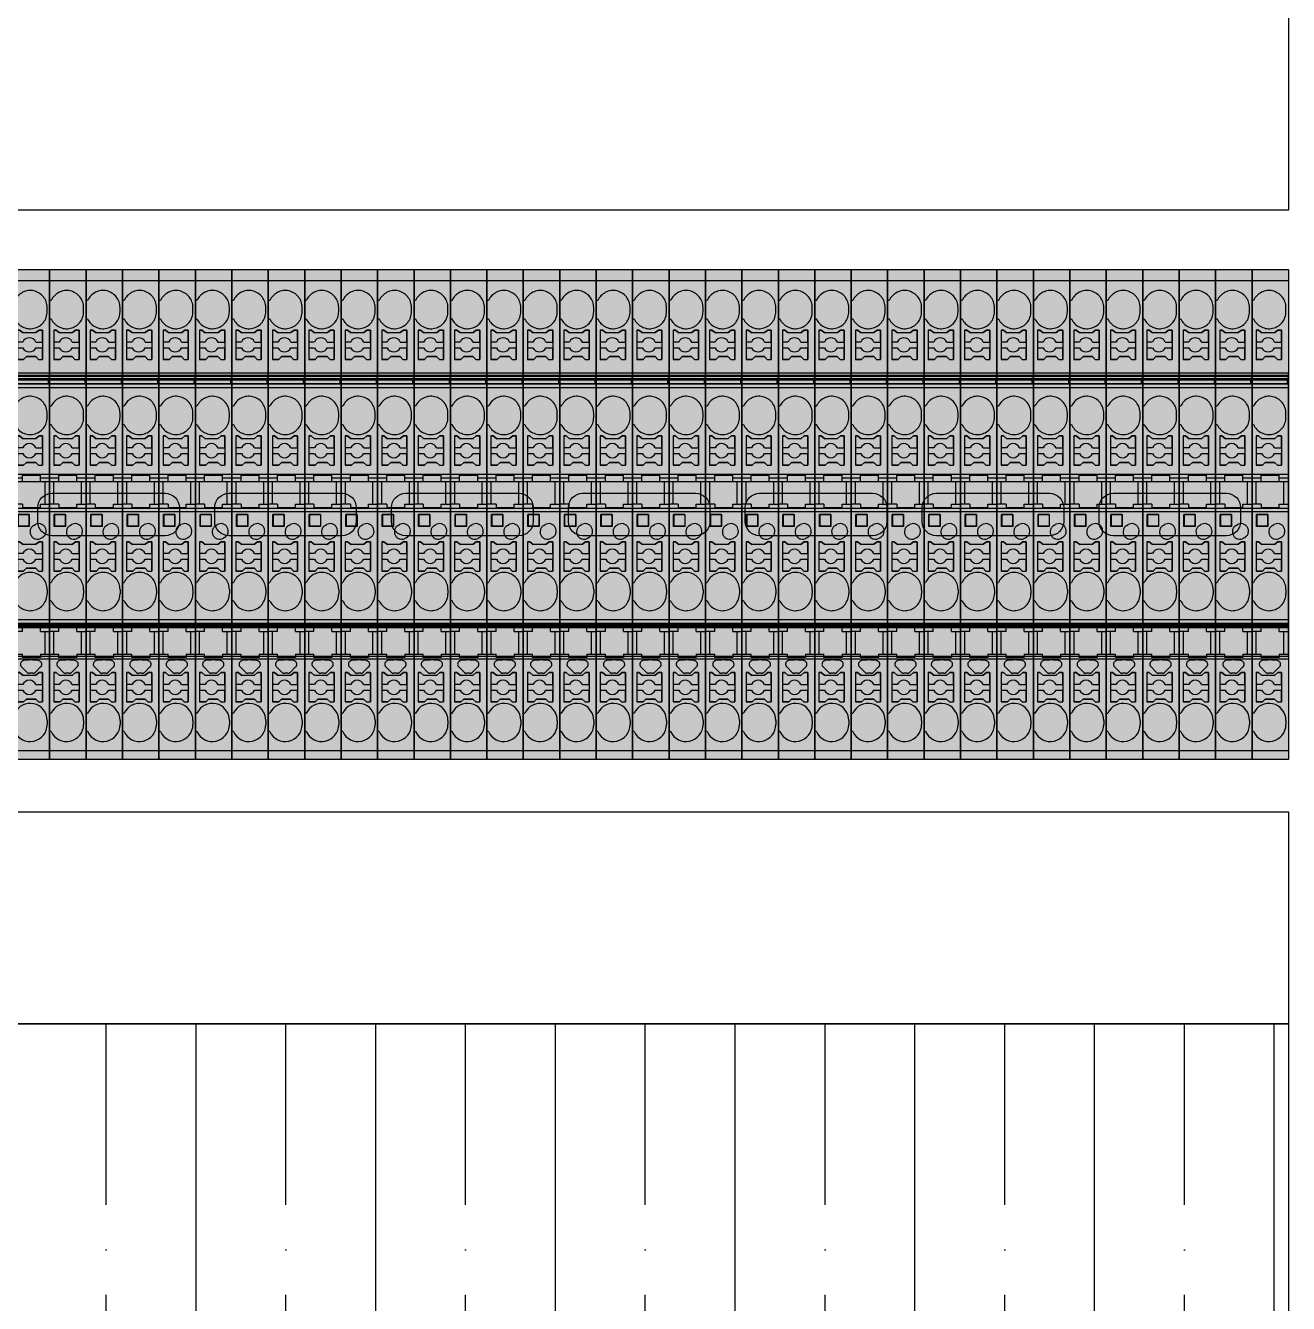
# Model space of a CAD drawing. Header units: millimetres. Extents: x -174 to 283928, y 1291 to 21053.
# Drawn here: x 10923.3 to 11101.9, y 20429.7 to 20610.3 of the extents above; entities that cross this region are included whole.
import ezdxf

# ---------------------------------------------------------------- set-up
doc = ezdxf.new("R2010")
doc.units = ezdxf.units.MM

# ---------------------------------------------------------------- blocks, each defined once
blk = doc.blocks.new('*U203')
at = {"ltscale": 2}
blk.add_lwpolyline([(0, 20), (0, -20), (840, -20), (840, 20), (0, 20)], dxfattribs=at)
for points in [[(665.23, 3), (681.23, 3, -0.414214), (683.23, 1), (683.23, -1, -0.414214), (681.23, -3), (665.23, -3, -0.414214), (663.23, -1), (663.23, 1, -0.414214)], [(690.23, 3), (706.23, 3, -0.414214), (708.23, 1), (708.23, -1, -0.414214), (706.23, -3), (690.23, -3, -0.414214), (688.23, -1), (688.23, 1, -0.414214)], [(715.23, 3), (731.23, 3, -0.414214), (733.23, 1), (733.23, -1, -0.414214), (731.23, -3), (715.23, -3, -0.414214), (713.23, -1), (713.23, 1, -0.414214)], [(740.23, 3), (756.23, 3, -0.414214), (758.23, 1), (758.23, -1, -0.414214), (756.23, -3), (740.23, -3, -0.414214), (738.23, -1), (738.23, 1, -0.414214)], [(765.23, 3), (781.23, 3, -0.414214), (783.23, 1), (783.23, -1, -0.414214), (781.23, -3), (765.23, -3, -0.414214), (763.23, -1), (763.23, 1, -0.414214)], [(790.23, 3), (806.23, 3, -0.414214), (808.23, 1), (808.23, -1, -0.414214), (806.23, -3), (790.23, -3, -0.414214), (788.23, -1), (788.23, 1, -0.414214)], [(815.23, 3), (831.23, 3, -0.414214), (833.23, 1), (833.23, -1, -0.414214), (831.23, -3), (815.23, -3, -0.414214), (813.23, -1), (813.23, 1, -0.414214)]]:
    blk.add_lwpolyline(points, format="xyb", close=True, dxfattribs=at)
blk = doc.blocks.new('*U197')
blk.add_wipeout([(0, 30), (840, 30), (840, -30), (0, -30)])
at = {"true_color": 0x2776bb}
h = blk.add_hatch(dxfattribs=at)
h.set_pattern_fill('ANSI35', color=152, scale=4, angle=45)
h.set_pattern_definition([(90, (-6146.77, 1406.27), (-25.4, 0), []), (90, (-6134.07, 1418.97), (-25.4, 0), [31.75, -6.35, 0, -6.35])])
h.paths.add_polyline_path([(840, -30), (840, 30), (0, 30), (0, -30)])
blk.add_lwpolyline([(0, 30), (840, 30), (840, -30), (0, -30), (0, 30)])
blk = doc.blocks.new('VPRTT-2.5-GY')
at = {"true_color": 0xc7c8ca}
h = blk.add_hatch(color=9, dxfattribs=at)
h.dxf.hatch_style = 1
h.paths.add_polyline_path([(5.15, 34.62), (0, 34.62), (0, -34.62), (5.15, -34.62)])
at = {"true_color": 0xcd6928}
h = blk.add_hatch(color=32, dxfattribs=at)
h.dxf.hatch_style = 1
h.paths.add_polyline_path([(4.15, 26.06), (3.65, 26.06), (3.21, 25.71), (3.15, 25.66), (1.4, 25.66), (0.9, 26.06), (0.58, 26.06), (0.58, 21.91), (1.47, 21.91), (1.87, 22.31), (3.18, 22.31), (3.58, 21.91), (4.15, 21.91), (4.15, 23.58), (4.15, 24.38)])
h = blk.add_hatch(color=32, dxfattribs=at)
h.dxf.hatch_style = 1
h.paths.add_polyline_path([(4.15, 11.11), (3.65, 11.11), (3.21, 10.76), (3.15, 10.71), (1.4, 10.71), (0.9, 11.11), (0.58, 11.11), (0.58, 6.96), (1.47, 6.96), (1.87, 7.36), (3.18, 7.36), (3.58, 6.96), (4.15, 6.96), (4.15, 8.63), (4.15, 9.43)])
h = blk.add_hatch(color=32, dxfattribs=at)
h.dxf.hatch_style = 1
h.paths.add_polyline_path([(4.15, -3.84), (3.65, -3.84), (3.21, -4.19), (3.15, -4.24), (1.4, -4.24), (0.9, -3.84), (0.58, -3.84), (0.58, -7.99), (1.47, -7.99), (1.87, -7.59), (3.18, -7.59), (3.58, -7.99), (4.15, -7.99), (4.15, -6.32), (4.15, -5.52)])
h = blk.add_hatch(color=32, dxfattribs=at)
h.dxf.hatch_style = 1
h.paths.add_polyline_path([(4.15, -22.34), (3.65, -22.34), (3.21, -22.69), (3.15, -22.74), (1.4, -22.74), (0.9, -22.34), (0.58, -22.34), (0.58, -26.49), (1.47, -26.49), (1.87, -26.09), (3.18, -26.09), (3.58, -26.49), (4.15, -26.49), (4.15, -24.82), (4.15, -24.02)])
at = {"color": 7, "linetype": 'Continuous', "lineweight": 25}
for p, q in [((0, 33.09), (5.15, 33.09)), ((0, 30.26), (0, 33.09)), ((5.15, 33.09), (5.15, 19.66)), ((0.22, 30.26), (0, 30.26)), ((0, 27.66), (0, 30.26)), ((4.8, 28.66), (4.8, 29.26)), ((0, 27.66), (0.22, 27.66)), ((0, 19.66), (0, 27.66)), ((0.58, 26.06), (0.58, 21.91)), ((0.58, 26.06), (0.9, 26.06)), ((0.9, 26.06), (1.4, 25.66)), ((3.15, 25.66), (1.4, 25.66)), ((3.15, 25.66), (3.21, 25.71)), ((3.21, 25.71), (3.65, 26.06)), ((3.65, 26.06), (4.15, 26.06)), ((4.15, 26.06), (4.15, 24.38)), ((1.36, 24.38), (0.58, 24.38)), ((0.58, 23.58), (1.36, 23.58)), ((3.19, 24.38), (4.15, 24.38)), ((3.19, 23.58), (4.15, 23.58)), ((4.15, 24.38), (4.15, 23.58)), ((4.15, 23.58), (4.15, 21.91)), ((1.47, 21.91), (0.58, 21.91)), ((1.87, 22.31), (1.47, 21.91)), ((3.18, 22.31), (1.87, 22.31)), ((3.58, 21.91), (3.18, 22.31)), ((5.15, 19.66), (0, 19.66)), ((0, 19.53), (5.15, 19.53)), ((0, 19.53), (0, 19.24)), ((0, 19.24), (4.95, 19.24)), ((0, 19.11), (4.95, 19.11)), ((0, 19.1), (0, 19.11)), ((0, 19.1), (4.95, 19.1)), ((0, 19.02), (4.95, 19.02)), ((0, 18.56), (0, 19.02)), ((5.15, 18.48), (0, 18.48)), ((0, 18.47), (5.15, 18.47)), ((5.15, 18.44), (0, 18.44)), ((5.15, 19.24), (4.95, 19.24)), ((5.15, 19.13), (4.95, 19.13)), ((4.95, 19.13), (4.95, 18.48)), ((5.15, 19.3), (5.15, 19.53)), ((5.15, 19.3), (5.15, 19.24)), ((5.15, 19.13), (5.15, 18.51)), ((0, 17.94), (5.15, 17.94)), ((0, 15.31), (0, 17.94)), ((5.15, 17.94), (5.15, 5.66)), ((0.22, 15.31), (0, 15.31)), ((0, 12.71), (0, 15.31)), ((0, 5.66), (0, 12.71)), ((0, 12.71), (0.22, 12.71)), ((4.8, 13.71), (4.8, 14.31)), ((0.58, 11.11), (0.58, 6.96)), ((0.58, 11.11), (0.9, 11.11)), ((0.9, 11.11), (1.4, 10.71)), ((3.21, 10.76), (3.65, 11.11)), ((3.65, 11.11), (4.15, 11.11)), ((4.15, 11.11), (4.15, 9.43)), ((1.36, 9.43), (0.58, 9.43)), ((3.15, 10.71), (1.4, 10.71)), ((3.15, 10.71), (3.21, 10.76)), ((3.19, 9.43), (4.15, 9.43)), ((4.15, 9.43), (4.15, 8.63)), ((0.58, 8.63), (1.36, 8.63)), ((1.87, 7.36), (1.47, 6.96)), ((3.18, 7.36), (1.87, 7.36)), ((3.58, 6.96), (3.18, 7.36)), ((3.19, 8.63), (4.15, 8.63)), ((4.15, 8.63), (4.15, 6.96)), ((5.15, 5.66), (0, 5.66)), ((1.47, 6.96), (0.58, 6.96)), ((1.3, 5.58), (3.85, 5.58)), ((0, 5.2), (1.3, 5.2)), ((0, 4.66), (0, 5.2)), ((0, 4.66), (1.3, 4.66)), ((0, 1.46), (0, 4.66)), ((0.55, 4.66), (0.55, 1.46)), ((1.3, 4.66), (1.3, 5.2)), ((1.3, 4.66), (3.85, 4.66)), ((3.85, 5.2), (5.15, 5.2)), ((3.85, 4.66), (3.85, 5.2)), ((3.85, 4.66), (5.15, 4.66)), ((4.5, 1.46), (4.5, 4.66)), ((5.15, 5.2), (5.15, 4.66)), ((5.15, 4.66), (5.15, 1.46)), ((1.3, 1.46), (0, 1.46)), ((0, 0.87), (0, 1.46)), ((5.15, 0.87), (0, 0.87)), ((0, 0.41), (5.15, 0.41)), ((0, -9.59), (0, 0.41)), ((2.25, 0.01), (0.65, 0.01)), ((0.65, -1.68), (0.65, 0.01)), ((0.69, -0.04), (0.65, 0.01)), ((1.3, 1.46), (1.3, 0.99)), ((1.3, 0.99), (3.85, 0.99)), ((2.25, 0.01), (2.21, -0.04)), ((2.25, 0.01), (2.25, -1.68)), ((3.85, 0.99), (3.85, 1.46)), ((3.85, 1.46), (5.15, 1.46)), ((5.15, 1.46), (5.15, 0.87)), ((5.15, 0.41), (5.15, -14.89)), ((0.69, -1.64), (0.65, -1.68)), ((2.25, -1.68), (0.65, -1.68)), ((2.21, -0.04), (0.69, -0.04)), ((0.69, -0.04), (0.69, -1.64)), ((2.21, -1.64), (0.69, -1.64)), ((2.21, -0.04), (2.21, -1.64)), ((2.25, -1.68), (2.21, -1.64)), ((2.9, -1.53), (3.08, -1.43)), ((4.13, -3.25), (3.95, -3.35)), ((0.58, -3.84), (0.58, -7.99)), ((0.58, -3.84), (0.9, -3.84)), ((0.9, -3.84), (1.4, -4.24)), ((3.15, -4.24), (1.4, -4.24)), ((3.15, -4.24), (3.21, -4.19)), ((3.21, -4.19), (3.65, -3.84)), ((3.65, -3.84), (4.15, -3.84)), ((4.15, -3.84), (4.15, -5.52)), ((1.36, -5.52), (0.58, -5.52)), ((0.58, -6.32), (1.36, -6.32)), ((3.19, -5.52), (4.15, -5.52)), ((3.19, -6.32), (4.15, -6.32)), ((4.15, -5.52), (4.15, -6.32)), ((4.15, -6.32), (4.15, -7.99)), ((1.47, -7.99), (0.58, -7.99)), ((1.87, -7.59), (1.47, -7.99)), ((3.18, -7.59), (1.87, -7.59)), ((3.58, -7.99), (3.18, -7.59)), ((0, -9.59), (0.22, -9.59)), ((0, -12.19), (0, -9.59)), ((4.8, -10.59), (4.8, -11.19)), ((0.22, -12.19), (0, -12.19)), ((0, -14.89), (0, -12.19)), ((5.15, -14.89), (0, -14.89)), ((0, -15.39), (5.15, -15.39)), ((5.15, -15.42), (0, -15.42)), ((0, -15.44), (5.15, -15.44)), ((5.15, -15.44), (0, -15.44)), ((0, -15.53), (4.95, -15.53)), ((4.95, -15.62), (0, -15.62)), ((0, -15.63), (0, -15.62)), ((4.95, -15.63), (0, -15.63)), ((4.95, -15.76), (0, -15.77)), ((0, -15.77), (0, -15.87)), ((5.15, -15.87), (0, -15.87)), ((0, -15.99), (5.15, -15.99)), ((0, -16.54), (0, -15.99)), ((1.3, -16.54), (1.3, -15.99)), ((3.85, -16.54), (3.85, -15.99)), ((4.95, -15.44), (4.95, -15.66)), ((5.15, -15.66), (4.95, -15.66)), ((5.15, -15.76), (4.95, -15.76)), ((5.15, -15.48), (5.15, -15.66)), ((5.15, -15.76), (5.15, -15.83)), ((5.15, -15.87), (5.15, -15.83)), ((5.15, -15.99), (5.15, -16.54)), ((1.3, -16.54), (0, -16.54)), ((0, -19.74), (0, -16.54)), ((0.55, -16.54), (0.55, -19.74)), ((3.85, -16.54), (5.15, -16.54)), ((4.5, -19.74), (4.5, -16.54)), ((5.15, -16.54), (5.15, -19.74)), ((0, -19.74), (1.3, -19.74)), ((0, -20.41), (0, -19.74)), ((1.3, -20.21), (1.3, -19.74)), ((3.85, -19.74), (5.15, -19.74)), ((3.85, -19.74), (3.85, -20.21)), ((5.15, -19.74), (5.15, -20.41)), ((0, -20.41), (5.15, -20.41)), ((0, -28.09), (0, -20.41)), ((1.92, -22.3), (1.18, -21.55)), ((3.85, -20.21), (1.3, -20.21)), ((3.87, -21.55), (3.13, -22.3)), ((5.15, -20.41), (5.15, -33.39)), ((0.58, -22.34), (0.58, -26.49)), ((0.58, -22.34), (0.9, -22.34)), ((0.9, -22.34), (1.4, -22.74)), ((3.15, -22.74), (1.4, -22.74)), ((2.78, -22.44), (2.27, -22.44)), ((3.15, -22.74), (3.21, -22.69)), ((3.21, -22.69), (3.65, -22.34)), ((3.65, -22.34), (4.15, -22.34)), ((4.15, -22.34), (4.15, -24.02)), ((1.36, -24.02), (0.58, -24.02)), ((0.58, -24.82), (1.36, -24.82)), ((3.19, -24.02), (4.15, -24.02)), ((3.19, -24.82), (4.15, -24.82)), ((4.15, -24.02), (4.15, -24.82)), ((4.15, -24.82), (4.15, -26.49)), ((1.47, -26.49), (0.58, -26.49)), ((1.87, -26.09), (1.47, -26.49)), ((3.18, -26.09), (1.87, -26.09)), ((3.58, -26.49), (3.18, -26.09)), ((0, -28.09), (0.22, -28.09)), ((0, -30.69), (0, -28.09)), ((0.22, -30.69), (0, -30.69)), ((4.8, -29.09), (4.8, -29.69)), ((5.15, -33.39), (0, -33.39))]:
    blk.add_line(p, q, dxfattribs=at)
blk.add_lwpolyline([(0, 34.62), (5.15, 34.62), (5.15, -34.62), (0, -34.62)], close=True)
blk.add_lwpolyline([(0, 34.62), (5.15, 34.62), (5.15, -34.62), (0, -34.62)], close=True)
for points in [[(4.15, 24.38), (4.15, 26.06), (3.65, 26.06), (3.21, 25.71), (3.15, 25.66), (1.4, 25.66), (0.9, 26.06), (0.58, 26.06), (0.58, 21.91), (1.47, 21.91), (1.87, 22.31), (3.18, 22.31), (3.58, 21.91), (4.15, 21.91), (4.15, 23.58)], [(3.58, 21.91), (4.15, 21.91)], [(4.15, 9.43), (4.15, 11.11), (3.65, 11.11), (3.21, 10.76), (3.15, 10.71), (1.4, 10.71), (0.9, 11.11), (0.58, 11.11), (0.58, 6.96), (1.47, 6.96), (1.87, 7.36), (3.18, 7.36), (3.58, 6.96), (4.15, 6.96), (4.15, 8.63)], [(3.58, 6.96), (4.15, 6.96)], [(4.15, -5.52), (4.15, -3.84), (3.65, -3.84), (3.21, -4.19), (3.15, -4.24), (1.4, -4.24), (0.9, -3.84), (0.58, -3.84), (0.58, -7.99), (1.47, -7.99), (1.87, -7.59), (3.18, -7.59), (3.58, -7.99), (4.15, -7.99), (4.15, -6.32)], [(3.58, -7.99), (4.15, -7.99)], [(4.15, -24.02), (4.15, -22.34), (3.65, -22.34), (3.21, -22.69), (3.15, -22.74), (1.4, -22.74), (0.9, -22.34), (0.58, -22.34), (0.58, -26.49), (1.47, -26.49), (1.87, -26.09), (3.18, -26.09), (3.58, -26.49), (4.15, -26.49), (4.15, -24.82)], [(3.58, -26.49), (4.15, -26.49)]]:
    blk.add_lwpolyline(points)
for centre, radius, start, end in [((2.28, 23.98), 1, 23.5782, 156.4218), ((2.28, 23.98), 1, 203.5782, 336.4218), ((2.28, 9.03), 1, 23.5782, 156.4218), ((2.28, 9.03), 1, 203.5782, 336.4218), ((2.28, -5.92), 1, 23.5782, 156.4218), ((2.28, -5.92), 1, 203.5782, 336.4218), ((2.53, -27.67), 7.11, 81.5242, 98.4758), ((2.28, -24.42), 1, 23.5782, 156.4218), ((2.28, -24.42), 1, 203.5782, 336.4218), ((2.4, -29.09), 2.4, 0, 155.3757), ((2.4, -29.69), 2.4, 204.6243, 0)]:
    blk.add_arc(centre, radius, start, end, dxfattribs=at)
for points, knots in [([(4.8, 29.26), (4.8, 29.53), (4.75, 29.8), (4.57, 30.31), (4.44, 30.55), (4.1, 30.97), (3.89, 31.16), (3.43, 31.44), (3.18, 31.55), (2.65, 31.66), (2.37, 31.67), (1.83, 31.61), (1.57, 31.53), (1.09, 31.28), (0.86, 31.12), (0.49, 30.73), (0.33, 30.5), (0.22, 30.26)], [0, 0, 0, 0, 0.125, 0.125, 0.25, 0.25, 0.375, 0.375, 0.5, 0.5, 0.625, 0.625, 0.75, 0.75, 0.875, 0.875, 1, 1, 1, 1]), ([(0.22, 27.66), (0.33, 27.41), (0.49, 27.18), (0.86, 26.79), (1.09, 26.63), (1.57, 26.39), (1.83, 26.31), (2.37, 26.24), (2.65, 26.26), (3.18, 26.37), (3.43, 26.47), (3.89, 26.76), (4.1, 26.94), (4.44, 27.36), (4.57, 27.6), (4.75, 28.12), (4.8, 28.39), (4.8, 28.66)], [0, 0, 0, 0, 0.125, 0.125, 0.25, 0.25, 0.375, 0.375, 0.5, 0.5, 0.625, 0.625, 0.75, 0.75, 0.875, 0.875, 1, 1, 1, 1]), ([(0, 19.53), (0, 19.54), (0, 19.56), (0, 19.6), (0, 19.63), (0, 19.65), (0, 19.66), (0, 19.66)], [0, 0, 0, 0, 0.1673286, 0.331784, 0.5004647, 0.7494729, 1, 1, 1, 1]), ([(0, 19.24), (0, 19.21), (0, 19.18), (0, 19.13), (0, 19.11), (0, 19.11)], [0, 0, 0, 0, 0.5, 0.5, 1, 1, 1, 1]), ([(0, 19.02), (0, 19.03), (0, 19.05), (0, 19.08), (0, 19.1), (0, 19.1), (0, 19.1)], [0, 0, 0, 0, 0.248452, 0.499833, 0.748481, 1, 1, 1, 1]), ([(0, 17.94), (0, 17.97), (0, 18.01), (0, 18.08), (0, 18.15), (0, 18.21), (0, 18.27), (0, 18.33), (0, 18.38), (0, 18.42), (0, 18.43), (0, 18.44)], [0, 0, 0, 0, 0.101572, 0.200381, 0.298422, 0.397735, 0.500284, 0.627642, 0.757961, 0.878261, 1, 1, 1, 1]), ([(5.15, 19.53), (5.15, 19.57), (5.15, 19.6), (5.15, 19.65), (5.15, 19.66), (5.15, 19.66)], [0, 0, 0, 0, 0.5, 0.5, 1, 1, 1, 1]), ([(5.15, 19.24), (5.15, 19.23), (5.15, 19.22), (5.15, 19.21), (5.15, 19.2), (5.15, 19.19), (5.15, 19.18), (5.15, 19.17), (5.15, 19.15), (5.15, 19.13)], [0, 0, 0, 0, 0.0000283163, 0.0000283163, 0.0000283163, 0.0000566327, 0.0000566327, 0.0000566327, 0.0001047836, 0.0001047836, 0.0001047836, 0.0001047836]), ([(5.15, 17.94), (5.15, 18.06), (5.15, 18.18), (5.15, 18.35), (5.15, 18.42), (5.15, 18.44)], [0, 0, 0, 0, 0.5, 0.5, 1, 1, 1, 1]), ([(4.8, 14.31), (4.8, 14.58), (4.75, 14.85), (4.57, 15.36), (4.44, 15.6), (4.1, 16.02), (3.89, 16.21), (3.43, 16.49), (3.18, 16.6), (2.65, 16.71), (2.37, 16.72), (1.83, 16.66), (1.57, 16.58), (1.09, 16.33), (0.86, 16.17), (0.49, 15.78), (0.33, 15.55), (0.22, 15.31)], [0, 0, 0, 0, 0.125, 0.125, 0.25, 0.25, 0.375, 0.375, 0.5, 0.5, 0.625, 0.625, 0.75, 0.75, 0.875, 0.875, 1, 1, 1, 1]), ([(0.22, 12.71), (0.33, 12.46), (0.49, 12.23), (0.86, 11.84), (1.09, 11.68), (1.57, 11.44), (1.83, 11.36), (2.37, 11.29), (2.65, 11.31), (3.18, 11.42), (3.43, 11.52), (3.89, 11.81), (4.1, 11.99), (4.44, 12.41), (4.57, 12.65), (4.75, 13.17), (4.8, 13.44), (4.8, 13.71)], [0, 0, 0, 0, 0.125, 0.125, 0.25, 0.25, 0.375, 0.375, 0.5, 0.5, 0.625, 0.625, 0.75, 0.75, 0.875, 0.875, 1, 1, 1, 1]), ([(0, 5.2), (0, 5.21), (0, 5.23), (0, 5.27), (0, 5.32), (0, 5.4), (0, 5.51), (0, 5.61), (0, 5.66)], [0, 0, 0, 0, 0.125951, 0.249543, 0.37352, 0.5006, 0.749545, 1, 1, 1, 1]), ([(1.3, 5.2), (1.3, 5.23), (1.3, 5.28), (1.3, 5.42), (1.3, 5.49), (1.3, 5.58)], [0, 0, 0, 0, 0.5, 0.5, 1, 1, 1, 1]), ([(3.85, 5.2), (3.85, 5.21), (3.85, 5.23), (3.85, 5.26), (3.85, 5.3), (3.85, 5.36), (3.85, 5.45), (3.85, 5.54), (3.85, 5.58)], [0, 0, 0, 0, 0.125553, 0.249475, 0.373776, 0.500443, 0.749479, 1, 1, 1, 1]), ([(5.15, 5.2), (5.15, 5.24), (5.15, 5.3), (5.15, 5.46), (5.15, 5.56), (5.15, 5.66)], [0, 0, 0, 0, 0.5, 0.5, 1, 1, 1, 1]), ([(0, 0.41), (0, 0.43), (0, 0.48), (0, 0.55), (0, 0.62), (0, 0.71), (0, 0.8), (0, 0.85), (0, 0.87)], [0, 0, 0, 0, 0.1259506, 0.2495429, 0.37352, 0.5005997, 0.7495449, 1, 1, 1, 1]), ([(5.15, 0.41), (5.15, 0.5), (5.15, 0.6), (5.15, 0.77), (5.15, 0.83), (5.15, 0.87)], [0, 0, 0, 0, 0.5, 0.5, 1, 1, 1, 1]), ([(2.9, -1.53), (2.78, -1.6), (2.68, -1.69), (2.51, -1.91), (2.45, -2.04), (2.38, -2.3), (2.37, -2.44), (2.4, -2.71), (2.45, -2.85), (2.59, -3.09), (2.68, -3.19), (2.9, -3.36), (3.02, -3.42), (3.29, -3.49), (3.43, -3.5), (3.7, -3.46), (3.83, -3.42), (3.95, -3.35)], [0, 0, 0, 0, 0.125, 0.125, 0.25, 0.25, 0.375, 0.375, 0.5, 0.5, 0.625, 0.625, 0.75, 0.75, 0.875, 0.875, 1, 1, 1, 1]), ([(4.13, -3.25), (4.24, -3.18), (4.35, -3.09), (4.52, -2.87), (4.58, -2.75), (4.65, -2.48), (4.66, -2.34), (4.62, -2.07), (4.58, -1.94), (4.44, -1.7), (4.35, -1.59), (4.13, -1.42), (4, -1.36), (3.74, -1.29), (3.6, -1.28), (3.33, -1.32), (3.19, -1.36), (3.08, -1.43)], [0, 0, 0, 0, 0.125, 0.125, 0.25, 0.25, 0.375, 0.375, 0.5, 0.5, 0.625, 0.625, 0.75, 0.75, 0.875, 0.875, 1, 1, 1, 1]), ([(4.8, -10.59), (4.8, -10.32), (4.75, -10.05), (4.57, -9.54), (4.44, -9.3), (4.1, -8.88), (3.89, -8.69), (3.43, -8.41), (3.18, -8.3), (2.65, -8.19), (2.37, -8.18), (1.83, -8.24), (1.57, -8.32), (1.09, -8.57), (0.86, -8.73), (0.49, -9.12), (0.33, -9.35), (0.22, -9.59)], [0, 0, 0, 0, 0.125, 0.125, 0.25, 0.25, 0.375, 0.375, 0.5, 0.5, 0.625, 0.625, 0.75, 0.75, 0.875, 0.875, 1, 1, 1, 1]), ([(0.22, -12.19), (0.33, -12.44), (0.49, -12.67), (0.86, -13.06), (1.09, -13.22), (1.57, -13.46), (1.83, -13.54), (2.37, -13.61), (2.65, -13.59), (3.18, -13.48), (3.43, -13.38), (3.89, -13.09), (4.1, -12.91), (4.44, -12.49), (4.57, -12.25), (4.75, -11.73), (4.8, -11.46), (4.8, -11.19)], [0, 0, 0, 0, 0.125, 0.125, 0.25, 0.25, 0.375, 0.375, 0.5, 0.5, 0.625, 0.625, 0.75, 0.75, 0.875, 0.875, 1, 1, 1, 1]), ([(0, -15.39), (0, -15.39), (0, -15.38), (0, -15.36), (0, -15.34), (0, -15.29), (0, -15.23), (0, -15.15), (0, -15.07), (0, -14.98), (0, -14.92), (0, -14.89)], [0, 0, 0, 0, 0.080013, 0.160125, 0.241444, 0.369265, 0.500061, 0.627884, 0.758681, 0.878619, 1, 1, 1, 1]), ([(0, -15.62), (0, -15.62), (0, -15.62), (0, -15.59), (0, -15.57), (0, -15.55), (0, -15.53)], [0, 0, 0, 0, 0.248452, 0.499833, 0.748481, 1, 1, 1, 1]), ([(0, -15.63), (0, -15.63), (0, -15.65), (0, -15.71), (0, -15.74), (0, -15.77)], [0, 0, 0, 0, 0.5, 0.5, 1, 1, 1, 1]), ([(5.15, -15.39), (5.15, -15.38), (5.15, -15.32), (5.15, -15.13), (5.15, -15.01), (5.15, -14.89)], [0, 0, 0, 0, 0.5, 0.5, 1, 1, 1, 1]), ([(1.48, -20.64), (1.45, -20.64), (1.4, -20.65), (1.33, -20.68), (1.27, -20.71), (1.19, -20.77), (1.1, -20.86), (1.04, -21), (1.01, -21.15), (1.03, -21.3), (1.08, -21.44), (1.14, -21.51), (1.18, -21.55)], [0, 0, 0, 0, 0.063139, 0.125111, 0.187139, 0.250441, 0.375146, 0.500291, 0.624996, 0.750141, 0.874961, 1, 1, 1, 1]), ([(3.87, -21.55), (3.89, -21.53), (3.93, -21.5), (3.97, -21.43), (4, -21.37), (4.03, -21.27), (4.04, -21.15), (4.01, -21), (3.95, -20.86), (3.84, -20.75), (3.72, -20.67), (3.62, -20.65), (3.57, -20.64)], [0, 0, 0, 0, 0.063139, 0.125111, 0.187139, 0.250441, 0.375146, 0.500291, 0.624996, 0.750141, 0.874961, 1, 1, 1, 1]), ([(1.92, -22.3), (1.94, -22.31), (1.97, -22.34), (2.02, -22.38), (2.09, -22.41), (2.18, -22.44), (2.24, -22.44), (2.27, -22.44)], [0, 0, 0, 0, 0.166556, 0.332331, 0.500193, 0.749367, 1, 1, 1, 1]), ([(2.78, -22.44), (2.8, -22.44), (2.84, -22.44), (2.91, -22.43), (2.98, -22.4), (3.06, -22.36), (3.11, -22.32), (3.13, -22.3)], [0, 0, 0, 0, 0.166556, 0.332331, 0.500193, 0.749367, 1, 1, 1, 1])]:
    blk.add_open_spline(points, degree=3, knots=knots, dxfattribs=at)
for points in [[(4.95, 19.24), (4.95, 19.21), (4.95, 19.17), (4.95, 19.13)], [(0, -15.87), (0, -15.94), (0, -15.99), (0, -15.99)], [(4.95, -15.66), (4.95, -15.7), (4.95, -15.73), (4.95, -15.76)], [(5.15, -15.66), (5.15, -15.7), (5.15, -15.73), (5.15, -15.76)], [(5.15, -15.99), (5.15, -15.99), (5.15, -15.94), (5.15, -15.87)]]:
    blk.add_open_spline(points, degree=3, dxfattribs=at)

msp = doc.modelspace()

# ---------------------------------------------------------------- linework, layer by layer
at = {"layer": 'Defpoints', "color": 6}
for points in [[(11101.853, 20584.172), (10261.853, 20584.172), (10261.853, 20614.172), (11101.853, 20614.172)], [(11101.853, 20469.172), (10261.826, 20469.172), (10261.826, 20499.172), (11101.853, 20499.172)]]:
    msp.add_lwpolyline(points, close=True, dxfattribs=at)

# ---------------------------------------------------------------- block references
for p in [(10921.603, 20541.172), (10926.753, 20541.172), (10931.903, 20541.172), (10937.053, 20541.172), (10942.203, 20541.172), (10947.353, 20541.172), (10952.503, 20541.172), (10957.653, 20541.172), (10962.803, 20541.172), (10967.953, 20541.172), (10973.103, 20541.172), (10978.253, 20541.172), (10983.403, 20541.172), (10988.553, 20541.172), (10993.703, 20541.172), (10998.853, 20541.172), (11004.003, 20541.172), (11009.153, 20541.172), (11014.303, 20541.172), (11019.453, 20541.172), (11024.603, 20541.172), (11029.753, 20541.172), (11034.903, 20541.172), (11040.053, 20541.172), (11045.203, 20541.172), (11050.353, 20541.172), (11055.503, 20541.172), (11060.653, 20541.172), (11065.803, 20541.172), (11070.953, 20541.172), (11076.103, 20541.172), (11081.253, 20541.172), (11086.403, 20541.172), (11091.553, 20541.172), (11096.703, 20541.172)]:
    msp.add_blockref('VPRTT-2.5-GY', p)
at = {"color": 1}
msp.add_blockref('*U203', (10261.853, 20541.172), dxfattribs=at)

# ---------------------------------------------------------------- next in the draw order: block references
msp.add_blockref('*U197', (10261.853, 20439.172))

doc.saveas('drawing.dxf')
